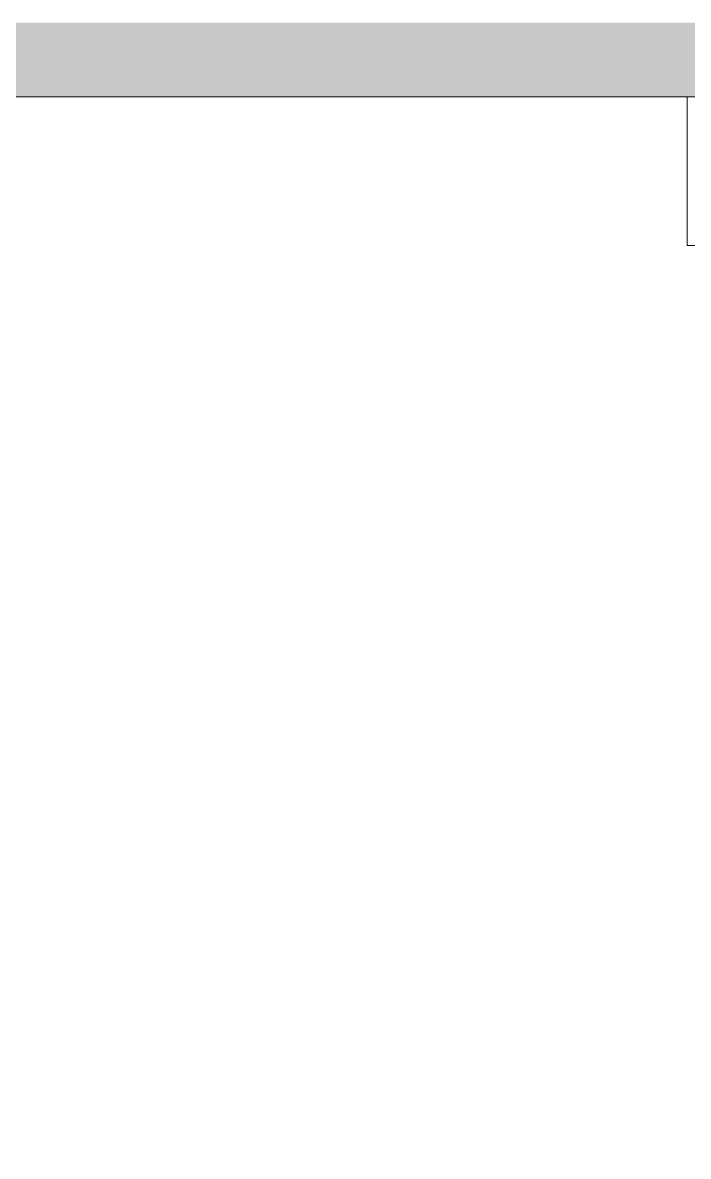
# Model space of a CAD drawing. Header units: centimetres. Extents: x -6341 to 23117, y -10090 to 8065.
# Drawn here: x 15838.7 to 15883.6, y -1724.5 to -1648.2 of the extents above; entities that cross this region are included whole.
import ezdxf

# ---------------------------------------------------------------- set-up
doc = ezdxf.new("R2010")
doc.units = ezdxf.units.CM
doc.header["$LTSCALE"] = 12.7
doc.layers.add('B BATI-sol', color=7, linetype='Continuous', lineweight=13)
doc.layers.add('B Général', color=7, linetype='Continuous', lineweight=5)

# ---------------------------------------------------------------- blocks, each defined once
blk = doc.blocks.new('Groupe-544-1')
at = {"layer": 'B Général', "linetype": 'Continuous', "lineweight": 0, "true_color": 0xeeeeee}
h = blk.add_hatch(color=7, dxfattribs=at)
h.paths.add_polyline_path([(17129.06, 3239.389), (16919.06, 3239.393), (16919.055, 2947.394), (17129.055, 2947.39)])
h.paths.add_polyline_path([(17124.06, 3234.389), (17124.057, 3059.387), (16924.057, 3059.391), (16924.06, 3234.393)])
h.paths.add_polyline_path([(16924.055, 2954.391), (16924.057, 3049.393), (17124.057, 3049.389), (17124.055, 2954.387)])
at = {"layer": 'B Général', "color": 7, "linetype": 'Continuous', "lineweight": 13, "flags": 128}
blk.add_lwpolyline([(17129.06, 3239.389), (16919.06, 3239.393), (16919.055, 2947.394), (17129.055, 2947.39)], close=True, dxfattribs=at)
blk = doc.blocks.new('Groupe-762-1')
at = {"layer": 'B BATI-sol', "lineweight": 13, "flags": 128}
blk.add_lwpolyline([(17139.06, 3247.389), (17139.06, 3201.393), (17129.06, 3201.393), (17129.06, 2145.154)], dxfattribs=at)

msp = doc.modelspace()

# ---------------------------------------------------------------- linework, layer by layer
at = {"layer": 'B Général', "color": 7, "linetype": 'Continuous', "lineweight": 13, "flags": 128}
msp.add_lwpolyline([(16220.403, -1323.171), (16220.403, -74.83), (15154.602, -74.83), (14874.524, -74.83), (14874.602, -242.062), (15154.611, -242.062), (15154.602, -1075.96), (14998.602, -1075.96), (14998.602, -1350.162), (15004.102, -1350.162), (15004.102, -1653.171), (15921.5, -1653.171), (15921.5, -1323.171)], close=True, dxfattribs=at)
at = {"layer": 'B Général', "color": 7, "linetype": 'Continuous', "lineweight": 5, "flags": 128}
msp.add_lwpolyline([(14050.111, -1605.302), (14050.111, -2156.171), (18107.5, -2156.171), (18107.534, -1921.694), (17591.5, -1922.171), (17591.5, -1973.171), (15929.402, -1973.171), (15929.402, -1673.171), (15929.5, -1673.171), (15929.5, -1663.171), (15883.504, -1663.171), (15883.504, -1653.171), (14828.778, -1653.171), (14828.778, -1591.73), (14805.741, -1591.73), (14490.008, -1607.171)], close=True, dxfattribs=at)
at = {"layer": 'B Général', "color": 7, "linetype": 'Continuous', "lineweight": 18, "flags": 128}
msp.add_lwpolyline([(15929.5, -1653.171), (14848.789, -1653.171), (14848.789, -1591.73), (14805.741, -1591.73), (14490.008, -1607.171)], dxfattribs=at)

# ---------------------------------------------------------------- block references
at = {"layer": 'B Général', "color": 7, "rotation": 270}
for name in ['Groupe-762-1', 'Groupe-544-1']:
    msp.add_blockref(name, (12682.111, 15475.889), dxfattribs=at)

doc.saveas('drawing.dxf')
